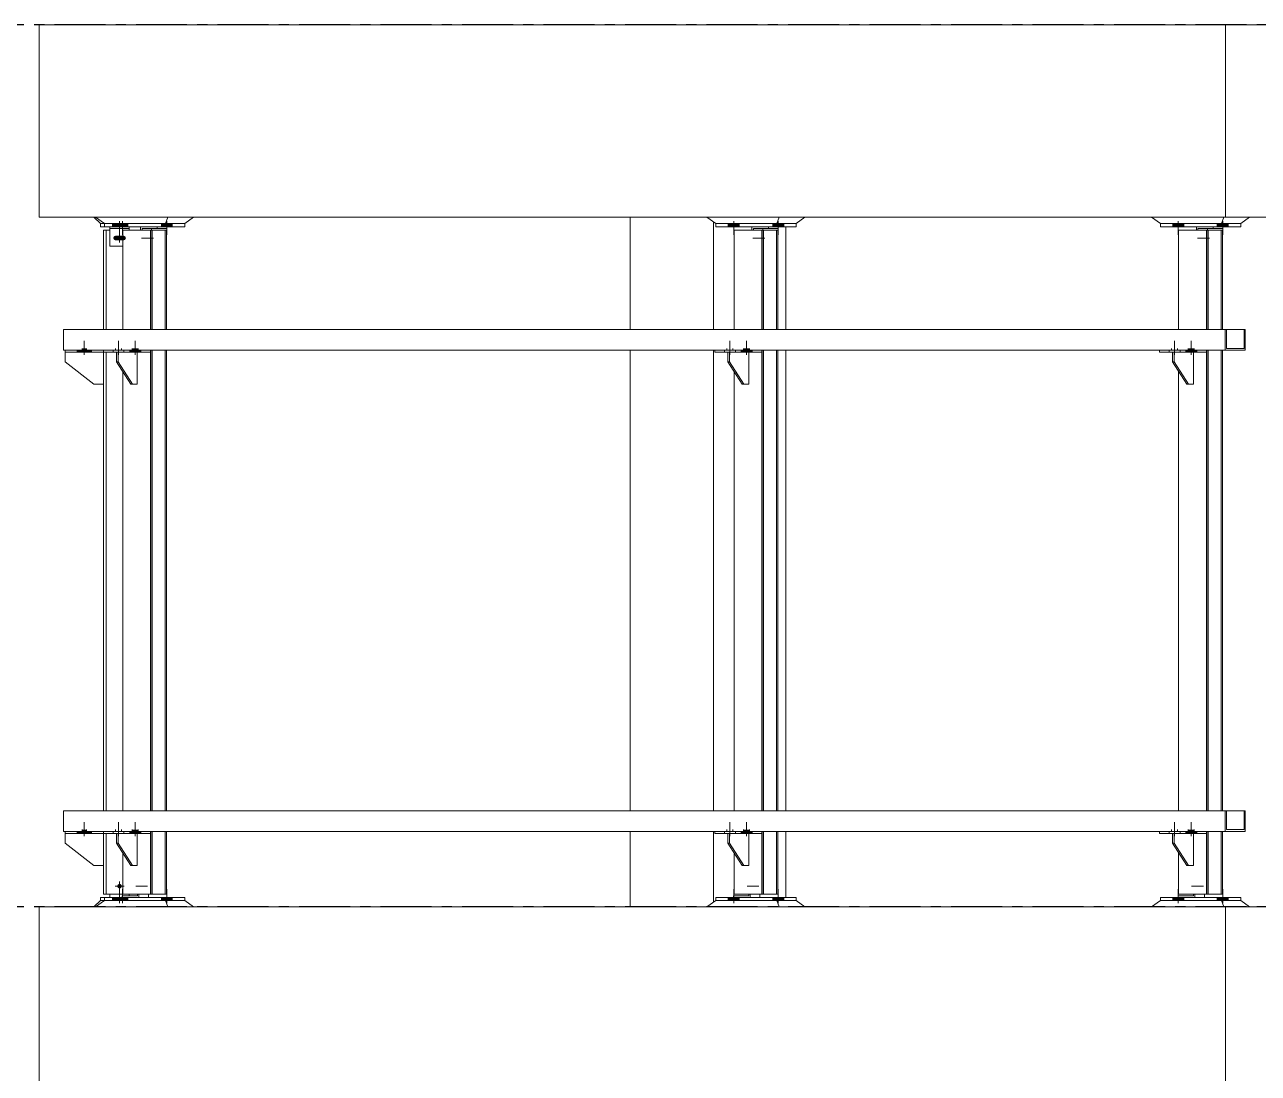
# Model space of a CAD drawing. Header units: millimetres. Extents: x 3774 to 718460, y -768339 to 192544.
# Drawn here: x 397232 to 401076, y -633196 to -629927 of the extents above; entities that cross this region are included whole.
import ezdxf

# ---------------------------------------------------------------- set-up
doc = ezdxf.new("R2010")
doc.units = ezdxf.units.MM
for name, pattern in [('CENTER', [50.8, 31.75, -6.35, 6.35, -6.35]), ('XKITLINE00', [0]), ('XKITLINE02', [4, 2, -2])]:
    doc.linetypes.add(name, pattern=pattern)
doc.layers.add('Bolt', color=7, linetype='Continuous', lineweight=0)
doc.layers.add('Part', color=7, linetype='Continuous', lineweight=0)

# ---------------------------------------------------------------- blocks, each defined once
blk = doc.blocks.new('*A6183500')
at = {"layer": 'Part', "color": 7, "linetype": 'XKITLINE00', "lineweight": 0}
for p, q in [((2179.569525, -60.453462), (2179.569525, -65.253462)), ((2179.569525, -60.453462), (2328.969438, -60.453462)), ((2179.569525, -65.253462), (2328.969438, -65.253462))]:
    blk.add_line(p, q, dxfattribs=at)
blk = doc.blocks.new('*A6193501')
at = {"layer": 'Part', "color": 7, "linetype": 'XKITLINE00', "lineweight": 0}
for q in [(2179.569525, -87.253462), (2328.969438, -82.453462)]:
    blk.add_line((2179.569525, -82.453462), q, dxfattribs=at)
blk = doc.blocks.new('*A7223604')
at = {"layer": 'Part', "color": 7, "linetype": 'XKITLINE00', "lineweight": 0}
for p, q in [((2164.730291, -68.053462), (2164.730291, -65.253462)), ((2166.808752, -68.053462), (2166.808752, -65.373149)), ((2168.608752, -68.053462), (2168.608752, -65.493462)), ((2164.730291, -80.053462), (2164.730291, -68.573462)), ((2166.808752, -80.053462), (2166.808752, -68.573462)), ((2168.608752, -80.053462), (2168.608752, -68.573462)), ((2164.730291, -82.453462), (2164.730291, -80.573462)), ((2166.808752, -82.333775), (2166.808752, -80.573462)), ((2168.608752, -82.213462), (2168.608752, -80.573462)), ((2164.730291, -92.053462), (2164.730291, -87.253462)), ((2166.808752, -92.053462), (2166.808752, -87.373149)), ((2168.608752, -92.053462), (2168.608752, -87.493462)), ((2164.730291, -104.053462), (2164.730291, -92.573462)), ((2166.808752, -104.053462), (2166.808752, -92.573462)), ((2168.608752, -104.053462), (2168.608752, -92.573462)), ((2164.730291, -116.053462), (2164.730291, -104.573462)), ((2166.808752, -116.053462), (2166.808752, -104.573462)), ((2168.608752, -116.053462), (2168.608752, -104.573462)), ((2164.730291, -124.453462), (2164.730291, -116.573462)), ((2166.808752, -124.333775), (2166.808752, -116.573462)), ((2168.608752, -124.213462), (2168.608752, -116.573462))]:
    blk.add_line(p, q, dxfattribs=at)
blk = doc.blocks.new('*A8163698')
at = {"layer": 'Part', "color": 7, "linetype": 'XKITLINE00', "lineweight": 0}
for p, q in [((2151.404537, -82.453462), (2151.623101, -82.293462)), ((2151.623101, -82.293462), (2153.627306, -82.293462)), ((2153.20587, -82.453462), (2153.147306, -82.293462)), ((2153.627306, -82.293462), (2153.84587, -82.453462))]:
    blk.add_line(p, q, dxfattribs=at)
blk = doc.blocks.new('*A8173699')
at = {"layer": 'Part', "color": 7, "linetype": 'XKITLINE00', "lineweight": 0}
for p, q in [((2153.627306, -82.213462), (2151.623101, -82.213462)), ((2151.623101, -82.213462), (2151.623101, -82.293462)), ((2151.623101, -82.293462), (2153.627306, -82.293462)), ((2153.147306, -82.293462), (2153.147306, -82.213462)), ((2153.627306, -82.293462), (2153.627306, -82.213462))]:
    blk.add_line(p, q, dxfattribs=at)
blk = doc.blocks.new('*A8183700')
at = {"layer": 'Part', "color": 7, "linetype": 'XKITLINE00', "lineweight": 0}
for p, q in [((2152.449778, -82.173462), (2152.068726, -82.173462)), ((2152.068726, -82.173462), (2152.068726, -82.213462)), ((2152.449778, -82.133462), (2152.449778, -82.173462)), ((2152.484419, -82.213462), (2152.484419, -82.133462)), ((2152.724419, -82.213462), (2152.724419, -82.133462))]:
    blk.add_line(p, q, dxfattribs=at)
blk = doc.blocks.new('*A8193701')
at = {"layer": 'Part', "color": 7, "linetype": 'XKITLINE00', "lineweight": 0}
for p, q in [((2151.922023, -68.861462), (2151.922023, -68.621462)), ((2151.922023, -68.621462), (2151.963592, -68.621462)), ((2152.282023, -69.421462), (2151.922023, -68.861462)), ((2151.922023, -68.861462), (2151.963592, -68.861462)), ((2151.963592, -68.861462), (2151.963592, -68.621462)), ((2151.963592, -68.861462), (2152.323592, -69.421462)), ((2152.443592, -68.621462), (2152.443592, -69.421462)), ((2152.443592, -69.421462), (2152.282023, -69.421462))]:
    blk.add_line(p, q, dxfattribs=at)
blk = doc.blocks.new('*A8203702')
at = {"layer": 'Part', "color": 7, "linetype": 'XKITLINE00', "lineweight": 0}
for p, q in [((2151.596397, -68.621462), (2151.596397, -68.573462)), ((2152.289218, -68.621462), (2152.289218, -68.573462)), ((2152.769218, -68.573462), (2152.769218, -68.621462)), ((2152.769218, -68.621462), (2151.596397, -68.621462))]:
    blk.add_line(p, q, dxfattribs=at)
blk = doc.blocks.new('*A8213703')
at = {"layer": 'Part', "color": 7, "linetype": 'XKITLINE00', "lineweight": 0}
for p, q in [((2150.641605, -68.861462), (2150.641605, -68.621462)), ((2151.361605, -69.421462), (2150.641605, -68.861462)), ((2151.601605, -69.421462), (2151.361605, -69.421462))]:
    blk.add_line(p, q, dxfattribs=at)
blk = doc.blocks.new('*A8223704')
at = {"layer": 'Part', "color": 7, "linetype": 'XKITLINE00', "lineweight": 0}
for p, q in [((2150.641605, -68.573462), (2150.641605, -68.621462)), ((2150.641605, -68.621462), (2151.596397, -68.621462))]:
    blk.add_line(p, q, dxfattribs=at)
blk = doc.blocks.new('*A8233705')
at = {"layer": 'Part', "color": 7, "linetype": 'XKITLINE00', "lineweight": 0}
for p, q in [((2152.525988, -65.573462), (2152.525988, -65.493462)), ((2152.94168, -65.533462), (2152.94168, -65.493462)), ((2153.18168, -65.533462), (2153.18168, -65.493462)), ((2152.560629, -65.573462), (2152.560629, -65.533462)), ((2152.560629, -65.533462), (2153.18168, -65.533462)), ((2152.800629, -65.573462), (2152.800629, -65.533462))]:
    blk.add_line(p, q, dxfattribs=at)
blk = doc.blocks.new('*A8243706')
at = {"layer": 'Part', "color": 7, "linetype": 'XKITLINE00', "lineweight": 0}
for p, q in [((2151.404537, -65.253462), (2151.623101, -65.413462)), ((2151.623101, -65.413462), (2153.627306, -65.413462)), ((2153.147306, -65.413462), (2153.20587, -65.253462)), ((2153.627306, -65.413462), (2153.84587, -65.253462))]:
    blk.add_line(p, q, dxfattribs=at)
blk = doc.blocks.new('*A8253707')
at = {"layer": 'Part', "color": 7, "linetype": 'XKITLINE00', "lineweight": 0}
for p, q in [((2151.623101, -65.493462), (2151.623101, -65.413462)), ((2151.623101, -65.413462), (2153.627306, -65.413462)), ((2151.623101, -65.493462), (2153.627306, -65.493462)), ((2153.147306, -65.493462), (2153.147306, -65.413462)), ((2153.627306, -65.413462), (2153.627306, -65.493462))]:
    blk.add_line(p, q, dxfattribs=at)
blk = doc.blocks.new('*A8263708')
at = {"layer": 'Part', "color": 7, "linetype": 'XKITLINE00', "lineweight": 0}
for p, q in [((2151.761605, -65.533462), (2151.761605, -65.493462)), ((2152.241605, -65.533462), (2152.241605, -65.493462)), ((2151.761605, -65.973462), (2151.761605, -65.533462)), ((2152.241605, -65.533462), (2151.761605, -65.533462)), ((2152.241605, -65.573462), (2152.241605, -65.533462)), ((2151.761605, -65.973462), (2152.078793, -65.973462))]:
    blk.add_line(p, q, dxfattribs=at)
blk = doc.blocks.new('*A8273709')
at = {"layer": 'Part', "color": 7, "linetype": 'XKITLINE00', "lineweight": 0}
for p, q in [((2151.361605, -65.253462), (2151.521605, -65.413462)), ((2151.521605, -65.413462), (2151.623101, -65.413462))]:
    blk.add_line(p, q, dxfattribs=at)
blk = doc.blocks.new('*A8283710')
at = {"layer": 'Part', "color": 7, "linetype": 'XKITLINE00', "lineweight": 0}
for p, q in [((2151.521605, -65.493462), (2151.521605, -65.413462)), ((2151.521605, -65.413462), (2151.623101, -65.413462)), ((2151.623101, -65.493462), (2151.521605, -65.493462))]:
    blk.add_line(p, q, dxfattribs=at)
blk = doc.blocks.new('*A8293711')
at = {"layer": 'Part', "color": 7, "linetype": 'XKITLINE00', "lineweight": 0}
for p, q in [((2166.645257, -65.253462), (2166.863821, -65.413462)), ((2166.863821, -65.413462), (2168.868026, -65.413462)), ((2168.388026, -65.413462), (2168.44659, -65.253462)), ((2168.868026, -65.413462), (2169.08659, -65.253462))]:
    blk.add_line(p, q, dxfattribs=at)
blk = doc.blocks.new('*A8303712')
at = {"layer": 'Part', "color": 7, "linetype": 'XKITLINE00', "lineweight": 0}
for p, q in [((2166.863821, -65.493462), (2166.863821, -65.413462)), ((2166.863821, -65.413462), (2168.868026, -65.413462)), ((2166.863821, -65.493462), (2168.868026, -65.493462)), ((2168.388026, -65.493462), (2168.388026, -65.413462)), ((2168.868026, -65.413462), (2168.868026, -65.493462))]:
    blk.add_line(p, q, dxfattribs=at)
blk = doc.blocks.new('*A8313713')
at = {"layer": 'Part', "color": 7, "linetype": 'XKITLINE00', "lineweight": 0}
for p, q in [((2167.766708, -65.573462), (2167.766708, -65.493462)), ((2168.1824, -65.533462), (2168.1824, -65.493462)), ((2168.4224, -65.533462), (2168.4224, -65.493462)), ((2167.801349, -65.573462), (2167.801349, -65.533462)), ((2167.801349, -65.533462), (2168.4224, -65.533462)), ((2168.041349, -65.573462), (2168.041349, -65.533462))]:
    blk.add_line(p, q, dxfattribs=at)
blk = doc.blocks.new('*A8323714')
at = {"layer": 'Part', "color": 7, "linetype": 'XKITLINE00', "lineweight": 0}
for p, q in [((2166.837877, -68.621462), (2166.837877, -68.573462)), ((2167.530697, -68.621462), (2167.530697, -68.573462)), ((2168.010697, -68.573462), (2168.010697, -68.621462)), ((2168.010697, -68.621462), (2166.837877, -68.621462))]:
    blk.add_line(p, q, dxfattribs=at)
blk = doc.blocks.new('*A8333715')
at = {"layer": 'Part', "color": 7, "linetype": 'XKITLINE00', "lineweight": 0}
for p, q in [((2167.163502, -68.861462), (2167.163502, -68.621462)), ((2167.163502, -68.621462), (2167.205071, -68.621462)), ((2167.523502, -69.421462), (2167.163502, -68.861462)), ((2167.163502, -68.861462), (2167.205071, -68.861462)), ((2167.205071, -68.861462), (2167.205071, -68.621462)), ((2167.205071, -68.861462), (2167.565071, -69.421462)), ((2167.685071, -68.621462), (2167.685071, -69.421462)), ((2167.685071, -69.421462), (2167.523502, -69.421462))]:
    blk.add_line(p, q, dxfattribs=at)
blk = doc.blocks.new('*A8343716')
at = {"layer": 'Part', "color": 7, "linetype": 'XKITLINE00', "lineweight": 0}
for p, q in [((2177.922563, -68.621462), (2177.922563, -68.573462)), ((2178.615383, -68.621462), (2178.615383, -68.573462)), ((2179.095383, -68.573462), (2179.095383, -68.621462)), ((2179.095383, -68.621462), (2177.922563, -68.621462))]:
    blk.add_line(p, q, dxfattribs=at)
blk = doc.blocks.new('*A8353717')
at = {"layer": 'Part', "color": 7, "linetype": 'XKITLINE00', "lineweight": 0}
for p, q in [((2178.248188, -68.861462), (2178.248188, -68.621462)), ((2178.248188, -68.621462), (2178.289758, -68.621462)), ((2178.608188, -69.421462), (2178.248188, -68.861462)), ((2178.248188, -68.861462), (2178.289758, -68.861462)), ((2178.289758, -68.861462), (2178.289758, -68.621462)), ((2178.289758, -68.861462), (2178.649758, -69.421462)), ((2178.769758, -68.621462), (2178.769758, -69.421462)), ((2178.769758, -69.421462), (2178.608188, -69.421462))]:
    blk.add_line(p, q, dxfattribs=at)
blk = doc.blocks.new('*A8363718')
at = {"layer": 'Part', "color": 7, "linetype": 'XKITLINE00', "lineweight": 0}
for p, q in [((2177.922563, -80.621462), (2177.922563, -80.573462)), ((2178.615383, -80.621462), (2178.615383, -80.573462)), ((2179.095383, -80.573462), (2179.095383, -80.621462)), ((2179.095383, -80.621462), (2177.922563, -80.621462))]:
    blk.add_line(p, q, dxfattribs=at)
blk = doc.blocks.new('*A8373719')
at = {"layer": 'Part', "color": 7, "linetype": 'XKITLINE00', "lineweight": 0}
for p, q in [((2178.248188, -80.861462), (2178.248188, -80.621462)), ((2178.248188, -80.621462), (2178.289758, -80.621462)), ((2178.608188, -81.421462), (2178.248188, -80.861462)), ((2178.248188, -80.861462), (2178.289758, -80.861462)), ((2178.289758, -80.861462), (2178.289758, -80.621462)), ((2178.289758, -80.861462), (2178.649758, -81.421462)), ((2178.769758, -80.621462), (2178.769758, -81.421462)), ((2178.769758, -81.421462), (2178.608188, -81.421462))]:
    blk.add_line(p, q, dxfattribs=at)
blk = doc.blocks.new('*A8383720')
at = {"layer": 'Part', "color": 7, "linetype": 'XKITLINE00', "lineweight": 0}
for p, q in [((2178.850468, -65.573462), (2178.850468, -65.493462)), ((2179.26616, -65.533462), (2179.26616, -65.493462)), ((2179.50616, -65.533462), (2179.50616, -65.493462)), ((2178.885109, -65.573462), (2178.885109, -65.533462)), ((2178.885109, -65.533462), (2179.50616, -65.533462)), ((2179.125109, -65.573462), (2179.125109, -65.533462))]:
    blk.add_line(p, q, dxfattribs=at)
blk = doc.blocks.new('*A8393721')
at = {"layer": 'Part', "color": 7, "linetype": 'XKITLINE00', "lineweight": 0}
for p, q in [((2177.729017, -65.253462), (2177.947581, -65.413462)), ((2177.947581, -65.413462), (2179.951786, -65.413462)), ((2179.471786, -65.413462), (2179.53035, -65.253462)), ((2179.951786, -65.413462), (2180.17035, -65.253462))]:
    blk.add_line(p, q, dxfattribs=at)
blk = doc.blocks.new('*A8403722')
at = {"layer": 'Part', "color": 7, "linetype": 'XKITLINE00', "lineweight": 0}
for p, q in [((2177.947581, -65.493462), (2177.947581, -65.413462)), ((2177.947581, -65.413462), (2179.951786, -65.413462)), ((2177.947581, -65.493462), (2179.951786, -65.493462)), ((2179.471786, -65.493462), (2179.471786, -65.413462)), ((2179.951786, -65.413462), (2179.951786, -65.493462))]:
    blk.add_line(p, q, dxfattribs=at)
blk = doc.blocks.new('*A8413723')
at = {"layer": 'Part', "color": 7, "linetype": 'XKITLINE00', "lineweight": 0}
for p, q in [((2177.729017, -82.453462), (2177.947581, -82.293462)), ((2177.947581, -82.293462), (2179.951786, -82.293462)), ((2179.53035, -82.453462), (2179.471786, -82.293462)), ((2179.951786, -82.293462), (2180.17035, -82.453462))]:
    blk.add_line(p, q, dxfattribs=at)
blk = doc.blocks.new('*A8423724')
at = {"layer": 'Part', "color": 7, "linetype": 'XKITLINE00', "lineweight": 0}
for p, q in [((2178.774258, -82.173462), (2178.393207, -82.173462)), ((2178.393207, -82.173462), (2178.393207, -82.213462)), ((2178.774258, -82.133462), (2178.774258, -82.173462)), ((2178.808899, -82.213462), (2178.808899, -82.133462)), ((2179.048899, -82.213462), (2179.048899, -82.133462))]:
    blk.add_line(p, q, dxfattribs=at)
blk = doc.blocks.new('*A8433725')
at = {"layer": 'Part', "color": 7, "linetype": 'XKITLINE00', "lineweight": 0}
for p, q in [((2179.951786, -82.213462), (2177.947581, -82.213462)), ((2177.947581, -82.213462), (2177.947581, -82.293462)), ((2177.947581, -82.293462), (2179.951786, -82.293462)), ((2179.471786, -82.293462), (2179.471786, -82.213462)), ((2179.951786, -82.293462), (2179.951786, -82.213462))]:
    blk.add_line(p, q, dxfattribs=at)
blk = doc.blocks.new('*A8443726')
at = {"layer": 'Part', "color": 7, "linetype": 'XKITLINE00', "lineweight": 0}
for p, q in [((2178.403273, -65.573462), (2179.496094, -65.573462)), ((2178.403273, -68.053462), (2178.403273, -65.573462)), ((2179.096094, -68.053462), (2179.096094, -65.573462)), ((2179.128094, -68.053462), (2179.128094, -65.573462)), ((2179.138468, -68.053462), (2179.138468, -65.573462)), ((2179.464094, -68.053462), (2179.464094, -65.573462)), ((2179.496094, -68.053462), (2179.496094, -65.573462)), ((2179.096094, -80.053462), (2179.096094, -68.573462)), ((2179.128094, -80.053462), (2179.128094, -68.573462)), ((2179.138468, -80.053462), (2179.138468, -68.573462)), ((2179.464094, -80.053462), (2179.464094, -68.573462)), ((2179.496094, -80.053462), (2179.496094, -68.573462)), ((2178.403273, -80.053462), (2178.403273, -69.102705)), ((2179.096094, -82.133462), (2179.096094, -80.573462)), ((2179.128094, -82.133462), (2179.128094, -80.573462)), ((2179.138468, -82.133462), (2179.138468, -80.573462)), ((2179.464094, -82.133462), (2179.464094, -80.573462)), ((2179.496094, -82.133462), (2179.496094, -80.573462)), ((2178.403273, -82.133462), (2178.403273, -81.102705)), ((2178.403273, -82.133462), (2179.496094, -82.133462))]:
    blk.add_line(p, q, dxfattribs=at)
blk = doc.blocks.new('*A8483730')
at = {"layer": 'Bolt', "color": 7, "linetype": 'XKITLINE02', "lineweight": 0}
blk.add_line((2152.700859, -81.933462), (2152.403501, -81.933462), dxfattribs=at)
blk = doc.blocks.new('*A8493731')
at = {"layer": 'Bolt'}
for points in [[(2151.934, -82.293), (2151.934, -82.213), (2152.207, -82.213), (2152.207, -82.293)], [(2153.043, -82.293), (2153.043, -82.213), (2153.316, -82.213), (2153.316, -82.293)]]:
    blk.add_hatch(color=7, dxfattribs=at).paths.add_polyline_path(points, flags=17)
at = {"layer": 'Bolt', "color": 7, "linetype": 'XKITLINE00', "lineweight": 0}
for p, q in [((2152.071, -82.357), (2152.071, -82.013)), ((2153.179, -82.357), (2153.179, -82.013)), ((2151.934, -82.293), (2151.934, -82.213)), ((2152.207, -82.293), (2152.207, -82.213)), ((2153.043, -82.293), (2153.043, -82.213)), ((2153.316, -82.293), (2153.316, -82.213))]:
    blk.add_line(p, q, dxfattribs=at)
blk = doc.blocks.new('*A8503732')
at = {"layer": 'Bolt'}
for points in [[(2152.527, -68.573), (2152.527, -68.621), (2152.254, -68.621), (2152.254, -68.573)], [(2152.467, -68.525), (2152.467, -68.573), (2152.314, -68.573), (2152.314, -68.525)]]:
    blk.add_hatch(color=7, dxfattribs=at).paths.add_polyline_path(points, flags=17)
at = {"layer": 'Bolt', "color": 7, "linetype": 'XKITLINE02', "lineweight": 0}
for p, q in [((2151.838, -68.621), (2151.838, -68.573)), ((2151.898, -68.573), (2151.898, -68.525)), ((2151.975, -68.685), (2151.975, -68.341)), ((2152.051, -68.573), (2152.051, -68.525)), ((2152.111, -68.621), (2152.111, -68.573))]:
    blk.add_line(p, q, dxfattribs=at)
at = {"layer": 'Bolt', "color": 7, "linetype": 'XKITLINE00', "lineweight": 0}
for p, q in [((2152.254, -68.621), (2152.254, -68.573)), ((2152.314, -68.573), (2152.314, -68.525)), ((2152.391, -68.685), (2152.391, -68.341)), ((2152.467, -68.573), (2152.467, -68.525)), ((2152.527, -68.621), (2152.527, -68.573))]:
    blk.add_line(p, q, dxfattribs=at)
blk = doc.blocks.new('*A8513733')
at = {"layer": 'Bolt'}
for points in [[(2151.298, -68.573), (2151.298, -68.621), (2150.946, -68.621), (2150.946, -68.573)], [(2151.178, -68.525), (2151.178, -68.573), (2151.066, -68.573), (2151.066, -68.525)]]:
    blk.add_hatch(color=7, dxfattribs=at).paths.add_polyline_path(points, flags=17)
at = {"layer": 'Bolt', "color": 7, "linetype": 'XKITLINE00', "lineweight": 0}
for p, q in [((2150.946, -68.621), (2150.946, -68.573)), ((2151.066, -68.573), (2151.066, -68.525)), ((2151.122, -68.685), (2151.122, -68.341)), ((2151.178, -68.573), (2151.178, -68.525)), ((2151.298, -68.621), (2151.298, -68.573))]:
    blk.add_line(p, q, dxfattribs=at)
at = {"layer": 'Bolt', "color": 7, "linetype": 'XKITLINE02', "lineweight": 0}
for p, q in [((2150.946, -68.621), (2150.946, -68.573)), ((2151.066, -68.573), (2151.066, -68.525)), ((2151.122, -68.685), (2151.122, -68.341)), ((2151.178, -68.573), (2151.178, -68.525)), ((2151.298, -68.621), (2151.298, -68.573))]:
    blk.add_line(p, q, dxfattribs=at)
blk = doc.blocks.new('*A8523734')
at = {"layer": 'Bolt'}
for points in [[(2151.934, -65.493), (2151.934, -65.413), (2152.207, -65.413), (2152.207, -65.493)], [(2153.043, -65.493), (2153.043, -65.413), (2153.316, -65.413), (2153.316, -65.493)]]:
    blk.add_hatch(color=7, dxfattribs=at).paths.add_polyline_path(points, flags=17)
at = {"layer": 'Bolt', "color": 7, "linetype": 'XKITLINE00', "lineweight": 0}
for p, q in [((2151.934, -65.413), (2151.934, -65.493)), ((2152.071, -65.35), (2152.071, -65.693)), ((2152.207, -65.413), (2152.207, -65.493)), ((2153.043, -65.413), (2153.043, -65.493)), ((2153.179, -65.35), (2153.179, -65.693)), ((2153.316, -65.413), (2153.316, -65.493))]:
    blk.add_line(p, q, dxfattribs=at)
blk = doc.blocks.new('*A8533735')
at = {"layer": 'Bolt', "color": 7, "linetype": 'XKITLINE02', "lineweight": 0}
blk.add_line((2152.549547, -65.773462), (2152.846906, -65.773462), dxfattribs=at)
blk = doc.blocks.new('*A8543736')
at = {"layer": 'Bolt'}
blk.add_hatch(color=7, dxfattribs=at).paths.add_polyline_path([(2151.826, -65.493), (2151.826, -65.413), (2152.178, -65.413), (2152.178, -65.493)], flags=17)
at = {"layer": 'Bolt', "color": 7, "linetype": 'XKITLINE00', "lineweight": 0}
for p, q in [((2151.826, -65.413), (2151.826, -65.493)), ((2152.002, -65.35), (2152.002, -65.693)), ((2152.178, -65.413), (2152.178, -65.493))]:
    blk.add_line(p, q, dxfattribs=at)
at = {"layer": 'Bolt', "color": 7, "linetype": 'XKITLINE02', "lineweight": 0}
for p, q in [((2151.826, -65.413), (2151.826, -65.493)), ((2152.002, -65.35), (2152.002, -65.693)), ((2152.178, -65.413), (2152.178, -65.493))]:
    blk.add_line(p, q, dxfattribs=at)
blk = doc.blocks.new('*A8553737')
at = {"layer": 'Bolt'}
blk.add_hatch(color=7, dxfattribs=at).paths.add_polyline_path([(2152.123, -65.825), (2152.102, -65.829), (2151.902, -65.829), (2151.88, -65.825), (2151.862, -65.813), (2151.85, -65.795), (2151.846, -65.773), (2151.85, -65.752), (2151.862, -65.734), (2151.88, -65.722), (2151.902, -65.717), (2152.102, -65.717), (2152.123, -65.722), (2152.141, -65.734), (2152.153, -65.752), (2152.158, -65.773), (2152.153, -65.795), (2152.141, -65.813)], flags=17)
at = {"layer": 'Bolt', "color": 7, "linetype": 'XKITLINE00', "lineweight": 0}
for p, q in [((2152.114, -65.773), (2151.89, -65.773)), ((2152.002, -65.661), (2152.002, -65.885))]:
    blk.add_line(p, q, dxfattribs=at)
blk = doc.blocks.new('*A8563738')
at = {"layer": 'Bolt', "color": 7, "linetype": 'XKITLINE02', "lineweight": 0}
blk.add_line((2167.790267, -65.773462), (2168.087626, -65.773462), dxfattribs=at)
blk = doc.blocks.new('*A8573739')
at = {"layer": 'Bolt'}
for points in [[(2167.175, -65.493), (2167.175, -65.413), (2167.448, -65.413), (2167.448, -65.493)], [(2168.284, -65.493), (2168.284, -65.413), (2168.557, -65.413), (2168.557, -65.493)]]:
    blk.add_hatch(color=7, dxfattribs=at).paths.add_polyline_path(points, flags=17)
at = {"layer": 'Bolt', "color": 7, "linetype": 'XKITLINE00', "lineweight": 0}
for p, q in [((2167.175, -65.413), (2167.175, -65.493)), ((2167.312, -65.35), (2167.312, -65.693)), ((2167.448, -65.413), (2167.448, -65.493)), ((2168.284, -65.413), (2168.284, -65.493)), ((2168.42, -65.35), (2168.42, -65.693)), ((2168.557, -65.413), (2168.557, -65.493))]:
    blk.add_line(p, q, dxfattribs=at)
blk = doc.blocks.new('*A8583740')
at = {"layer": 'Bolt'}
for points in [[(2167.769, -68.573), (2167.769, -68.621), (2167.496, -68.621), (2167.496, -68.573)], [(2167.709, -68.525), (2167.709, -68.573), (2167.556, -68.573), (2167.556, -68.525)]]:
    blk.add_hatch(color=7, dxfattribs=at).paths.add_polyline_path(points, flags=17)
at = {"layer": 'Bolt', "color": 7, "linetype": 'XKITLINE02', "lineweight": 0}
for p, q in [((2167.08, -68.621), (2167.08, -68.573)), ((2167.14, -68.573), (2167.14, -68.525)), ((2167.216, -68.685), (2167.216, -68.341)), ((2167.293, -68.573), (2167.293, -68.525)), ((2167.353, -68.621), (2167.353, -68.573))]:
    blk.add_line(p, q, dxfattribs=at)
at = {"layer": 'Bolt', "color": 7, "linetype": 'XKITLINE00', "lineweight": 0}
for p, q in [((2167.496, -68.621), (2167.496, -68.573)), ((2167.556, -68.573), (2167.556, -68.525)), ((2167.632, -68.685), (2167.632, -68.341)), ((2167.709, -68.573), (2167.709, -68.525)), ((2167.769, -68.621), (2167.769, -68.573))]:
    blk.add_line(p, q, dxfattribs=at)
blk = doc.blocks.new('*A8593741')
at = {"layer": 'Bolt'}
for points in [[(2178.853, -68.573), (2178.853, -68.621), (2178.58, -68.621), (2178.58, -68.573)], [(2178.793, -68.525), (2178.793, -68.573), (2178.64, -68.573), (2178.64, -68.525)]]:
    blk.add_hatch(color=7, dxfattribs=at).paths.add_polyline_path(points, flags=17)
at = {"layer": 'Bolt', "color": 7, "linetype": 'XKITLINE02', "lineweight": 0}
for p, q in [((2178.165, -68.621), (2178.165, -68.573)), ((2178.225, -68.573), (2178.225, -68.525)), ((2178.301, -68.685), (2178.301, -68.341)), ((2178.378, -68.573), (2178.378, -68.525)), ((2178.438, -68.621), (2178.438, -68.573))]:
    blk.add_line(p, q, dxfattribs=at)
at = {"layer": 'Bolt', "color": 7, "linetype": 'XKITLINE00', "lineweight": 0}
for p, q in [((2178.58, -68.621), (2178.58, -68.573)), ((2178.64, -68.573), (2178.64, -68.525)), ((2178.717, -68.685), (2178.717, -68.341)), ((2178.793, -68.573), (2178.793, -68.525)), ((2178.853, -68.621), (2178.853, -68.573))]:
    blk.add_line(p, q, dxfattribs=at)
blk = doc.blocks.new('*A8603742')
at = {"layer": 'Bolt'}
for points in [[(2178.853, -80.573), (2178.853, -80.621), (2178.58, -80.621), (2178.58, -80.573)], [(2178.793, -80.525), (2178.793, -80.573), (2178.64, -80.573), (2178.64, -80.525)]]:
    blk.add_hatch(color=7, dxfattribs=at).paths.add_polyline_path(points, flags=17)
at = {"layer": 'Bolt', "color": 7, "linetype": 'XKITLINE02', "lineweight": 0}
for p, q in [((2178.165, -80.621), (2178.165, -80.573)), ((2178.225, -80.573), (2178.225, -80.525)), ((2178.301, -80.685), (2178.301, -80.341)), ((2178.378, -80.573), (2178.378, -80.525)), ((2178.438, -80.621), (2178.438, -80.573))]:
    blk.add_line(p, q, dxfattribs=at)
at = {"layer": 'Bolt', "color": 7, "linetype": 'XKITLINE00', "lineweight": 0}
for p, q in [((2178.58, -80.621), (2178.58, -80.573)), ((2178.64, -80.573), (2178.64, -80.525)), ((2178.717, -80.685), (2178.717, -80.341)), ((2178.793, -80.573), (2178.793, -80.525)), ((2178.853, -80.621), (2178.853, -80.573))]:
    blk.add_line(p, q, dxfattribs=at)
blk = doc.blocks.new('*A8613743')
at = {"layer": 'Bolt'}
for points in [[(2178.259, -65.493), (2178.259, -65.413), (2178.532, -65.413), (2178.532, -65.493)], [(2179.367, -65.493), (2179.367, -65.413), (2179.64, -65.413), (2179.64, -65.493)]]:
    blk.add_hatch(color=7, dxfattribs=at).paths.add_polyline_path(points, flags=17)
at = {"layer": 'Bolt', "color": 7, "linetype": 'XKITLINE00', "lineweight": 0}
for p, q in [((2178.259, -65.413), (2178.259, -65.493)), ((2178.395, -65.35), (2178.395, -65.693)), ((2178.532, -65.413), (2178.532, -65.493)), ((2179.367, -65.413), (2179.367, -65.493)), ((2179.504, -65.35), (2179.504, -65.693)), ((2179.64, -65.413), (2179.64, -65.493))]:
    blk.add_line(p, q, dxfattribs=at)
blk = doc.blocks.new('*A8623744')
at = {"layer": 'Bolt', "color": 7, "linetype": 'XKITLINE02', "lineweight": 0}
blk.add_line((2178.874027, -65.773462), (2179.171386, -65.773462), dxfattribs=at)
blk = doc.blocks.new('*A8633745')
at = {"layer": 'Bolt', "color": 7, "linetype": 'XKITLINE02', "lineweight": 0}
blk.add_line((2179.025339, -81.933462), (2178.727981, -81.933462), dxfattribs=at)
blk = doc.blocks.new('*A8643746')
at = {"layer": 'Bolt'}
for points in [[(2178.259, -82.293), (2178.259, -82.213), (2178.532, -82.213), (2178.532, -82.293)], [(2179.367, -82.293), (2179.367, -82.213), (2179.64, -82.213), (2179.64, -82.293)]]:
    blk.add_hatch(color=7, dxfattribs=at).paths.add_polyline_path(points, flags=17)
at = {"layer": 'Bolt', "color": 7, "linetype": 'XKITLINE00', "lineweight": 0}
for p, q in [((2178.395, -82.357), (2178.395, -82.013)), ((2179.504, -82.357), (2179.504, -82.013)), ((2178.259, -82.293), (2178.259, -82.213)), ((2178.532, -82.293), (2178.532, -82.213)), ((2179.367, -82.293), (2179.367, -82.213)), ((2179.64, -82.293), (2179.64, -82.213))]:
    blk.add_line(p, q, dxfattribs=at)
blk = doc.blocks.new('*A8773759')
at = {"layer": 'Part', "color": 7, "linetype": 'XKITLINE00', "lineweight": 0}
for p, q in [((2150.000175, -65.253462), (2150.000175, -60.453462)), ((2150.000175, -60.453462), (2179.569525, -60.453462)), ((2179.569525, -65.253462), (2179.569525, -60.453462)), ((2150.000175, -65.253462), (2179.569525, -65.253462))]:
    blk.add_line(p, q, dxfattribs=at)
blk = doc.blocks.new('*A8783760')
at = {"layer": 'Part', "color": 7, "linetype": 'XKITLINE00', "lineweight": 0}
for p, q in [((2180.065187, -68.053462), (2150.601224, -68.053462)), ((2150.601224, -68.573462), (2150.601224, -68.053462)), ((2179.56513, -68.573462), (2179.56513, -68.053462)), ((2179.597134, -68.525462), (2179.597134, -68.053462)), ((2180.033183, -68.053462), (2180.033183, -68.525462)), ((2180.065187, -68.573462), (2180.065187, -68.053462)), ((2180.065187, -68.573462), (2150.601224, -68.573462)), ((2180.033183, -68.525462), (2179.597134, -68.525462))]:
    blk.add_line(p, q, dxfattribs=at)
blk = doc.blocks.new('*A8793761')
at = {"layer": 'Part', "color": 7, "linetype": 'XKITLINE00', "lineweight": 0}
for p, q in [((2180.065187, -80.053462), (2150.601224, -80.053462)), ((2150.601224, -80.573462), (2150.601224, -80.053462)), ((2179.56513, -80.573462), (2179.56513, -80.053462)), ((2179.597134, -80.525462), (2179.597134, -80.053462)), ((2180.033183, -80.053462), (2180.033183, -80.525462)), ((2180.065187, -80.573462), (2180.065187, -80.053462)), ((2180.065187, -80.573462), (2150.601224, -80.573462)), ((2180.033183, -80.525462), (2179.597134, -80.525462))]:
    blk.add_line(p, q, dxfattribs=at)
blk = doc.blocks.new('*A8803762')
at = {"layer": 'Part', "color": 7, "linetype": 'XKITLINE00', "lineweight": 0}
for p, q in [((2150.000175, -87.253462), (2150.000175, -82.453462)), ((2150.000175, -82.453462), (2179.569525, -82.453462)), ((2179.569525, -87.253462), (2179.569525, -82.453462)), ((2150.000175, -87.253462), (2179.569525, -87.253462))]:
    blk.add_line(p, q, dxfattribs=at)
blk = doc.blocks.new('*A8813763')
at = {"layer": 'Part', "color": 7, "linetype": 'XKITLINE00', "lineweight": 0}
for p, q in [((2151.601605, -65.573462), (2151.761605, -65.573462)), ((2151.601605, -68.053462), (2151.601605, -65.573462)), ((2151.665605, -68.053462), (2151.665605, -65.573462)), ((2151.601605, -80.053462), (2151.601605, -68.621462)), ((2151.665605, -80.053462), (2151.665605, -68.621462)), ((2151.601605, -82.133462), (2151.601605, -80.621462)), ((2151.665605, -82.133462), (2151.665605, -80.621462)), ((2151.601605, -82.133462), (2152.078793, -82.133462))]:
    blk.add_line(p, q, dxfattribs=at)
blk = doc.blocks.new('*A8823764')
at = {"layer": 'Part', "color": 7, "linetype": 'XKITLINE00', "lineweight": 0}
for p, q in [((2152.078793, -65.573462), (2153.171613, -65.573462)), ((2152.078793, -68.053462), (2152.078793, -65.573462)), ((2152.771613, -68.053462), (2152.771613, -65.573462)), ((2152.803613, -68.053462), (2152.803613, -65.573462)), ((2152.813988, -68.053462), (2152.813988, -65.573462)), ((2153.139613, -68.053462), (2153.139613, -65.573462)), ((2153.171613, -68.053462), (2153.171613, -65.573462)), ((2152.771613, -80.053462), (2152.771613, -68.573462)), ((2152.803613, -80.053462), (2152.803613, -68.573462)), ((2152.813988, -80.053462), (2152.813988, -68.573462)), ((2153.139613, -80.053462), (2153.139613, -68.573462)), ((2153.171613, -80.053462), (2153.171613, -68.573462)), ((2152.078793, -80.053462), (2152.078793, -69.105327)), ((2152.771613, -82.133462), (2152.771613, -80.573462)), ((2152.803613, -82.133462), (2152.803613, -80.573462)), ((2152.813988, -82.133462), (2152.813988, -80.573462)), ((2153.139613, -82.133462), (2153.139613, -80.573462)), ((2153.171613, -82.133462), (2153.171613, -80.573462)), ((2152.078793, -82.133462), (2152.078793, -81.105327)), ((2152.078793, -82.133462), (2153.171613, -82.133462))]:
    blk.add_line(p, q, dxfattribs=at)
blk = doc.blocks.new('*A8833765')
at = {"layer": 'Part', "color": 7, "linetype": 'XKITLINE00', "lineweight": 0}
for p, q in [((2167.319513, -65.573462), (2168.412333, -65.573462)), ((2167.319513, -68.053462), (2167.319513, -65.573462)), ((2168.012334, -68.053462), (2168.012334, -65.573462)), ((2168.044334, -68.053462), (2168.044334, -65.573462)), ((2168.054708, -68.053462), (2168.054708, -65.573462)), ((2168.380333, -68.053462), (2168.380333, -65.573462)), ((2168.412333, -68.053462), (2168.412333, -65.573462)), ((2168.012334, -80.053462), (2168.012334, -68.573462)), ((2168.044334, -80.053462), (2168.044334, -68.573462)), ((2168.054708, -80.053462), (2168.054708, -68.573462)), ((2168.380333, -80.053462), (2168.380333, -68.573462)), ((2168.412333, -80.053462), (2168.412333, -68.573462)), ((2167.319513, -80.053462), (2167.319513, -69.104146)), ((2168.012334, -82.133462), (2168.012334, -80.573462)), ((2168.044334, -82.133462), (2168.044334, -80.573462)), ((2168.054708, -82.133462), (2168.054708, -80.573462)), ((2168.380333, -82.133462), (2168.380333, -80.573462)), ((2168.412333, -82.133462), (2168.412333, -80.573462)), ((2167.319513, -82.133462), (2167.319513, -81.104146)), ((2167.319513, -82.133462), (2168.412333, -82.133462))]:
    blk.add_line(p, q, dxfattribs=at)
blk = doc.blocks.new('*A8923774')
at = {"layer": 'Part', "color": 7, "linetype": 'XKITLINE00', "lineweight": 0}
for p, q in [((2166.645257, -82.453462), (2166.863821, -82.293462)), ((2166.863821, -82.293462), (2168.868026, -82.293462)), ((2168.44659, -82.453462), (2168.388026, -82.293462)), ((2168.868026, -82.293462), (2169.08659, -82.453462))]:
    blk.add_line(p, q, dxfattribs=at)
blk = doc.blocks.new('*A8933775')
at = {"layer": 'Part', "color": 7, "linetype": 'XKITLINE00', "lineweight": 0}
for p, q in [((2168.868026, -82.213462), (2166.863821, -82.213462)), ((2166.863821, -82.213462), (2166.863821, -82.293462)), ((2166.863821, -82.293462), (2168.868026, -82.293462)), ((2168.388026, -82.293462), (2168.388026, -82.213462)), ((2168.868026, -82.293462), (2168.868026, -82.213462))]:
    blk.add_line(p, q, dxfattribs=at)
blk = doc.blocks.new('*A8943776')
at = {"layer": 'Part', "color": 7, "linetype": 'XKITLINE00', "lineweight": 0}
for p, q in [((2167.690498, -82.173462), (2167.309447, -82.173462)), ((2167.309447, -82.173462), (2167.309447, -82.213462)), ((2167.690498, -82.133462), (2167.690498, -82.173462)), ((2167.725139, -82.213462), (2167.725139, -82.133462)), ((2167.965139, -82.213462), (2167.965139, -82.133462))]:
    blk.add_line(p, q, dxfattribs=at)
blk = doc.blocks.new('*A8953777')
at = {"layer": 'Part', "color": 7, "linetype": 'XKITLINE00', "lineweight": 0}
for p, q in [((2166.837877, -80.621462), (2166.837877, -80.573462)), ((2167.530697, -80.621462), (2167.530697, -80.573462)), ((2168.010697, -80.573462), (2168.010697, -80.621462)), ((2168.010697, -80.621462), (2166.837877, -80.621462))]:
    blk.add_line(p, q, dxfattribs=at)
blk = doc.blocks.new('*A8963778')
at = {"layer": 'Part', "color": 7, "linetype": 'XKITLINE00', "lineweight": 0}
for p, q in [((2167.163502, -80.861462), (2167.163502, -80.621462)), ((2167.163502, -80.621462), (2167.205071, -80.621462)), ((2167.523502, -81.421462), (2167.163502, -80.861462)), ((2167.163502, -80.861462), (2167.205071, -80.861462)), ((2167.205071, -80.861462), (2167.205071, -80.621462)), ((2167.205071, -80.861462), (2167.565071, -81.421462)), ((2167.685071, -80.621462), (2167.685071, -81.421462)), ((2167.685071, -81.421462), (2167.523502, -81.421462))]:
    blk.add_line(p, q, dxfattribs=at)
blk = doc.blocks.new('*A8973779')
at = {"layer": 'Part', "color": 7, "linetype": 'XKITLINE00', "lineweight": 0}
for p, q in [((2150.641605, -80.573462), (2150.641605, -80.621462)), ((2150.641605, -80.621462), (2151.596397, -80.621462))]:
    blk.add_line(p, q, dxfattribs=at)
blk = doc.blocks.new('*A8983780')
at = {"layer": 'Part', "color": 7, "linetype": 'XKITLINE00', "lineweight": 0}
for p, q in [((2150.641605, -80.861462), (2150.641605, -80.621462)), ((2151.361605, -81.421462), (2150.641605, -80.861462)), ((2151.601605, -81.421462), (2151.361605, -81.421462))]:
    blk.add_line(p, q, dxfattribs=at)
blk = doc.blocks.new('*A8993781')
at = {"layer": 'Part', "color": 7, "linetype": 'XKITLINE00', "lineweight": 0}
for p, q in [((2151.922023, -80.861462), (2151.922023, -80.621462)), ((2151.922023, -80.621462), (2151.963592, -80.621462)), ((2152.282023, -81.421462), (2151.922023, -80.861462)), ((2151.922023, -80.861462), (2151.963592, -80.861462)), ((2151.963592, -80.861462), (2151.963592, -80.621462)), ((2151.963592, -80.861462), (2152.323592, -81.421462)), ((2152.443592, -80.621462), (2152.443592, -81.421462)), ((2152.443592, -81.421462), (2152.282023, -81.421462))]:
    blk.add_line(p, q, dxfattribs=at)
blk = doc.blocks.new('*A9003782')
at = {"layer": 'Part', "color": 7, "linetype": 'XKITLINE00', "lineweight": 0}
for p, q in [((2151.596397, -80.621462), (2151.596397, -80.573462)), ((2152.289218, -80.621462), (2152.289218, -80.573462)), ((2152.769218, -80.573462), (2152.769218, -80.621462)), ((2152.769218, -80.621462), (2151.596397, -80.621462))]:
    blk.add_line(p, q, dxfattribs=at)
blk = doc.blocks.new('*A9013783')
at = {"layer": 'Part', "color": 7, "linetype": 'XKITLINE00', "lineweight": 0}
for p, q in [((2151.361605, -82.453462), (2151.521605, -82.293462)), ((2151.521605, -82.293462), (2151.623101, -82.293462))]:
    blk.add_line(p, q, dxfattribs=at)
blk = doc.blocks.new('*A9023784')
at = {"layer": 'Part', "color": 7, "linetype": 'XKITLINE00', "lineweight": 0}
for p, q in [((2151.623101, -82.213462), (2151.521605, -82.213462)), ((2151.521605, -82.213462), (2151.521605, -82.293462)), ((2151.521605, -82.293462), (2151.623101, -82.293462))]:
    blk.add_line(p, q, dxfattribs=at)
blk = doc.blocks.new('*A9033785')
at = {"layer": 'Part', "color": 7, "linetype": 'XKITLINE00', "lineweight": 0}
for p, q in [((2151.761605, -82.213462), (2151.761605, -82.133462)), ((2152.241605, -82.173462), (2152.241605, -82.133462))]:
    blk.add_line(p, q, dxfattribs=at)
blk = doc.blocks.new('*A9123794')
at = {"layer": 'Bolt', "color": 7, "linetype": 'XKITLINE02', "lineweight": 0}
blk.add_line((2167.941579, -81.933462), (2167.644221, -81.933462), dxfattribs=at)
blk = doc.blocks.new('*A9133795')
at = {"layer": 'Bolt'}
for points in [[(2167.175, -82.293), (2167.175, -82.213), (2167.448, -82.213), (2167.448, -82.293)], [(2168.284, -82.293), (2168.284, -82.213), (2168.557, -82.213), (2168.557, -82.293)]]:
    blk.add_hatch(color=7, dxfattribs=at).paths.add_polyline_path(points, flags=17)
at = {"layer": 'Bolt', "color": 7, "linetype": 'XKITLINE00', "lineweight": 0}
for p, q in [((2167.312, -82.357), (2167.312, -82.013)), ((2168.42, -82.357), (2168.42, -82.013)), ((2167.175, -82.293), (2167.175, -82.213)), ((2167.448, -82.293), (2167.448, -82.213)), ((2168.284, -82.293), (2168.284, -82.213)), ((2168.557, -82.293), (2168.557, -82.213))]:
    blk.add_line(p, q, dxfattribs=at)
blk = doc.blocks.new('*A9143796')
at = {"layer": 'Bolt'}
for points in [[(2167.769, -80.573), (2167.769, -80.621), (2167.496, -80.621), (2167.496, -80.573)], [(2167.709, -80.525), (2167.709, -80.573), (2167.556, -80.573), (2167.556, -80.525)]]:
    blk.add_hatch(color=7, dxfattribs=at).paths.add_polyline_path(points, flags=17)
at = {"layer": 'Bolt', "color": 7, "linetype": 'XKITLINE02', "lineweight": 0}
for p, q in [((2167.08, -80.621), (2167.08, -80.573)), ((2167.14, -80.573), (2167.14, -80.525)), ((2167.216, -80.685), (2167.216, -80.341)), ((2167.293, -80.573), (2167.293, -80.525)), ((2167.353, -80.621), (2167.353, -80.573))]:
    blk.add_line(p, q, dxfattribs=at)
at = {"layer": 'Bolt', "color": 7, "linetype": 'XKITLINE00', "lineweight": 0}
for p, q in [((2167.496, -80.621), (2167.496, -80.573)), ((2167.556, -80.573), (2167.556, -80.525)), ((2167.632, -80.685), (2167.632, -80.341)), ((2167.709, -80.573), (2167.709, -80.525)), ((2167.769, -80.621), (2167.769, -80.573))]:
    blk.add_line(p, q, dxfattribs=at)
blk = doc.blocks.new('*A9153797')
at = {"layer": 'Bolt'}
for points in [[(2151.298, -80.573), (2151.298, -80.621), (2150.946, -80.621), (2150.946, -80.573)], [(2151.178, -80.525), (2151.178, -80.573), (2151.066, -80.573), (2151.066, -80.525)]]:
    blk.add_hatch(color=7, dxfattribs=at).paths.add_polyline_path(points, flags=17)
at = {"layer": 'Bolt', "color": 7, "linetype": 'XKITLINE00', "lineweight": 0}
for p, q in [((2150.946, -80.621), (2150.946, -80.573)), ((2151.066, -80.573), (2151.066, -80.525)), ((2151.122, -80.685), (2151.122, -80.341)), ((2151.178, -80.573), (2151.178, -80.525)), ((2151.298, -80.621), (2151.298, -80.573))]:
    blk.add_line(p, q, dxfattribs=at)
at = {"layer": 'Bolt', "color": 7, "linetype": 'XKITLINE02', "lineweight": 0}
for p, q in [((2150.946, -80.621), (2150.946, -80.573)), ((2151.066, -80.573), (2151.066, -80.525)), ((2151.122, -80.685), (2151.122, -80.341)), ((2151.178, -80.573), (2151.178, -80.525)), ((2151.298, -80.621), (2151.298, -80.573))]:
    blk.add_line(p, q, dxfattribs=at)
blk = doc.blocks.new('*A9163798')
at = {"layer": 'Bolt'}
for points in [[(2152.527, -80.573), (2152.527, -80.621), (2152.254, -80.621), (2152.254, -80.573)], [(2152.467, -80.525), (2152.467, -80.573), (2152.314, -80.573), (2152.314, -80.525)]]:
    blk.add_hatch(color=7, dxfattribs=at).paths.add_polyline_path(points, flags=17)
at = {"layer": 'Bolt', "color": 7, "linetype": 'XKITLINE02', "lineweight": 0}
for p, q in [((2151.838, -80.621), (2151.838, -80.573)), ((2151.898, -80.573), (2151.898, -80.525)), ((2151.975, -80.685), (2151.975, -80.341)), ((2152.051, -80.573), (2152.051, -80.525)), ((2152.111, -80.621), (2152.111, -80.573))]:
    blk.add_line(p, q, dxfattribs=at)
at = {"layer": 'Bolt', "color": 7, "linetype": 'XKITLINE00', "lineweight": 0}
for p, q in [((2152.254, -80.621), (2152.254, -80.573)), ((2152.314, -80.573), (2152.314, -80.525)), ((2152.391, -80.685), (2152.391, -80.341)), ((2152.467, -80.573), (2152.467, -80.525)), ((2152.527, -80.621), (2152.527, -80.573))]:
    blk.add_line(p, q, dxfattribs=at)
blk = doc.blocks.new('*A9173799')
at = {"layer": 'Bolt'}
blk.add_hatch(color=7, dxfattribs=at).paths.add_polyline_path([(2151.947, -81.923), (2151.95, -81.912), (2151.955, -81.902), (2151.962, -81.894), (2151.97, -81.887), (2151.98, -81.882), (2151.991, -81.879), (2152.002, -81.877), (2152.013, -81.879), (2152.023, -81.882), (2152.033, -81.887), (2152.041, -81.894), (2152.048, -81.902), (2152.053, -81.912), (2152.057, -81.923), (2152.058, -81.933), (2152.057, -81.944), (2152.053, -81.955), (2152.048, -81.965), (2152.041, -81.973), (2152.033, -81.98), (2152.023, -81.985), (2152.013, -81.988), (2152.002, -81.989), (2151.991, -81.988), (2151.98, -81.985), (2151.97, -81.98), (2151.962, -81.973), (2151.955, -81.965), (2151.95, -81.955), (2151.947, -81.944), (2151.946, -81.933)], flags=17)
at = {"layer": 'Bolt', "color": 7, "linetype": 'XKITLINE00', "lineweight": 0}
for p, q in [((2152.114, -81.933), (2151.89, -81.933)), ((2152.002, -82.045), (2152.002, -81.821))]:
    blk.add_line(p, q, dxfattribs=at)
blk = doc.blocks.new('*A9183800')
at = {"layer": 'Bolt'}
blk.add_hatch(color=7, dxfattribs=at).paths.add_polyline_path([(2151.826, -82.293), (2151.826, -82.213), (2152.178, -82.213), (2152.178, -82.293)], flags=17)
at = {"layer": 'Bolt', "color": 7, "linetype": 'XKITLINE00', "lineweight": 0}
for p, q in [((2152.002, -82.357), (2152.002, -82.013)), ((2151.826, -82.293), (2151.826, -82.213)), ((2152.178, -82.293), (2152.178, -82.213))]:
    blk.add_line(p, q, dxfattribs=at)
at = {"layer": 'Bolt', "color": 7, "linetype": 'XKITLINE02', "lineweight": 0}
for p, q in [((2152.002, -82.357), (2152.002, -82.013)), ((2151.826, -82.293), (2151.826, -82.213)), ((2152.178, -82.293), (2152.178, -82.213))]:
    blk.add_line(p, q, dxfattribs=at)

msp = doc.modelspace()

# ---------------------------------------------------------------- linework, layer by layer
at = {"color": 7, "linetype": 'CENTER', "ltscale": 5}
for p, q in [((437107.783, -629927.045), (391187.746, -629927.045)), ((437107.783, -632677.045), (391187.746, -632677.045))]:
    msp.add_line(p, q, dxfattribs=at)

# ---------------------------------------------------------------- block references
at = {"color": 7, "lineweight": 0, "xscale": 125, "yscale": 125, "zscale": 125}
for name in ['*A8773759', '*A6183500', '*A8273709', '*A8243706', '*A8283710', '*A8253707', '*A8543736', '*A8523734', '*A7223604', '*A8293711', '*A8303712', '*A8573739', '*A8393721', '*A8403722', '*A8613743', '*A8813763', '*A8263708', '*A8553737', '*A8823764', '*A8233705', '*A8833765', '*A8313713', '*A8443726', '*A8383720', '*A8533735', '*A8563738', '*A8623744', '*A8783760', '*A8513733', '*A8503732', '*A8583740', '*A8593741', '*A8223704', '*A8213703', '*A8203702', '*A8193701', '*A8323714', '*A8333715', '*A8343716', '*A8353717', '*A8793761', '*A9153797', '*A9163798', '*A9143796', '*A8603742', '*A8973779', '*A8983780', '*A9003782', '*A8993781', '*A8953777', '*A8963778', '*A8363718', '*A8373719', '*A9183800', '*A9173799', '*A8493731', '*A8483730', '*A9133795', '*A9123794', '*A8643746', '*A8633745', '*A9013783', '*A8163698', '*A9023784', '*A8173699', '*A9033785', '*A8183700', '*A8923774', '*A8933775', '*A8943776', '*A8413723', '*A8433725', '*A8423724', '*A8803762', '*A6193501']:
    msp.add_blockref(name, (128527.556, -622370.363), dxfattribs=at)

doc.saveas('drawing.dxf')
